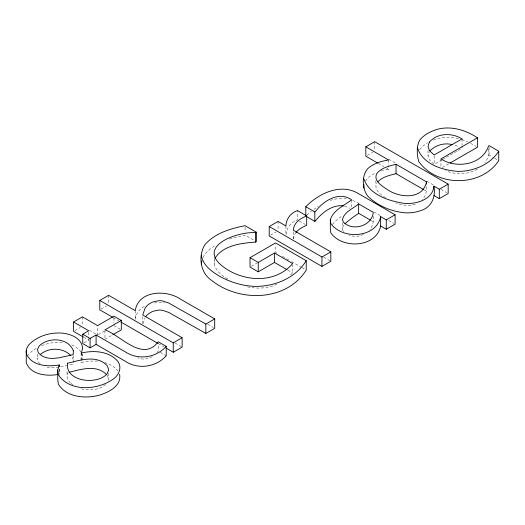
<?xml version="1.0" encoding="UTF-8"?>
<svg xmlns="http://www.w3.org/2000/svg" width="525" height="525" viewBox="0 0 525 525"><rect width="100%" height="100%" fill="white"/><g stroke="black" fill="none" stroke-linecap="round" stroke-linejoin="round"><path stroke-width="0.39" stroke-dasharray="2.62 1.97" d="M227.686 279.037C221.032 275.067 213.111 268.918 214.239 260.21M73.382 355.537L73.139 364.074L68.539 365.197M70.481 383.04L67.968 379.792L67.01 376.307L67.567 372.638M293.495 238.96L293.947 236.211L295.463 233.107M286.072 234.55C286.44 228.539 290.102 223.059 295.7 220.723M135.371 319.364C135.896 313.176 140.28 307.939 145.93 305.609M426.451 186.532C426.963 191.29 425.749 196.35 422.192 199.717M343.422 231.551L342.471 228.998L343.14 226.36L344.531 224.365M373.282 216.28L373.282 221.76L371.372 228.021L370.027 229.74M488.552 149.061C489.129 153.91 488.276 159.036 484.798 162.684M441.827 159.941L434.149 164.371L429.594 160.217L428.013 155.813L429.194 152.158M97.65 361.049L89.939 361.108L81.355 362.388L82.556 357.781L82.556 353.87M142.997 323.643L145.012 317.756M385.665 197.754C380.907 194.86 373.321 189.525 376.773 183.002M108.222 380.428L108.721 379.109L108.721 372.848M40.084 363.707L38.332 362.224L37.465 358.883L39.086 355.491M203.077 257.44L204.796 254.257L209.495 249.382L216.031 244.88M156.785 352.603L158.235 351.153L158.235 343.324M332.528 224.457L335.134 221.301L342.326 215.591M365.393 180.974L368.11 177.713A33.882 19.563 0 0 1 376.031 172.837M419.626 149.605L422.868 146.081L427.586 142.807M290.489 275.067L292.674 272.934L292.674 265.105M306.895 215.125L311.279 211.155M105.545 384.425C99.14 390.377 89.44 390.718 81.342 388.802M313.806 209.396L318.235 206.312M36.166 348.344L32.091 351.081L29.085 353.962A28.567 16.492 0 0 0 28.179 355.149M101.141 309.035L106.601 305.878M367.185 155.433L372.652 152.276M74.931 330.599L80.397 327.442M84.059 342.832L88.725 340.141L88.725 337.792M98.313 334.602L104.705 330.914M270.572 235.148L276.032 231.998M104.967 339.268L112.074 335.167M251.449 266.254L257.119 262.986M442.523 159.541L462.059 148.26L462.059 145.911M442.358 167.488L448.685 163.833M488.552 155.321L489.07 155.019L493.907 157.815M477.31 169.175C467.749 174.766 455.641 175.081 445.574 170.632M276.977 284.268C267.684 288.619 256.843 288.986 246.94 286.742M363.484 234.386C359.093 236.631 353.587 237.123 349.053 235.049M296.277 220.474L297.445 219.962L297.445 210.571M152.283 356.554C147.873 359.067 142.537 360.202 137.839 357.722M229.471 239.032L245.077 235.095L254.953 240.798M41.751 345.64C48.562 342.871 56.103 341.749 63.407 342.707M433.302 140.096C441.433 136.868 450.575 136.644 459.008 138.797M330.186 200.438C335.823 198.581 341.946 197.859 347.793 199.073M415.249 204.1C408.916 206.568 402.091 205.039 395.883 202.985M67.771 365.38L60.27 366.949M154.363 302.951L161.234 302.505L164.417 302.859M58.787 367.238L53.799 367.749A14.247 8.223 0 0 1 45.478 366.811M344.617 206.102L349.86 208.241M352.688 200.438L359.021 203.332M461.974 139.65L467.847 141.967M455.024 145.182L459.244 147.026M104.718 362.394L111.392 365.328L115.31 368.064L118.046 371.057M71.8 344.84L75.219 346.467L79.229 349.578L81.375 352.813M470.61 143.364L476.123 146.403M494.602 158.215L498.75 160.611M388.828 159.252L395.896 163.334M426.983 181.282L433.342 184.951M441.112 189.44L446.762 192.701M378.289 163.419L383.827 166.615M386.597 168.217L388.677 169.418L388.677 165.506M423.623 189.597L426.451 191.225M373.879 211.91L380.953 215.992M388.73 220.487L393.684 223.342M371.188 220.552L373.282 221.76M299.427 221.11L305.379 224.543M323.767 257.184L330.829 261.266M276.931 253.155L275.533 252.354L275.533 244.525M282.509 256.377L288.789 260.006M291.578 261.614L301.343 267.251M302.039 267.658L306.226 270.073M287.779 270.113L292.674 272.934M207.723 324.273L213.314 327.502M175.094 343.061L182.129 347.117M113.197 317.572L118.847 320.834M158.412 343.678L164.069 346.94M113.938 325.579L119.969 329.063M160.23 352.308L166.215 355.76M89.335 330.238L97.604 335.016L97.604 325.618M83.902 337.352L88.725 340.141M71.059 383.46L72.811 384.727M107.205 375.126L108.721 379.109M72.22 357.112L73.382 360.235M81.808 353.456L82.556 357.781M489.07 147.197L489.07 155.019M462.059 138.869L462.059 145.13M440.947 158.904L440.947 166.733M434.149 155.761L434.149 164.371M428.013 150.334L428.013 155.813M388.677 160.027L388.677 164.719M375.88 180.672L375.88 185.371M374.699 141.704L374.699 150.314M351.56 199.828L351.56 207.657M342.471 222.738L342.471 228.998M293.383 231.82L293.383 238.862M285.922 225.947L285.922 234.557M278.086 221.419L278.086 230.029M245.077 227.266L245.077 231.965M214.213 257.827L214.213 264.088M142.748 316.555L142.748 323.597M135.24 310.656L135.24 319.266M113.938 317.756L113.938 323.229M108.649 295.306L108.649 303.916M104.967 330.658L104.967 338.481M88.725 332.312L88.725 337.011M82.445 316.87L82.445 325.48M81.355 352.99L81.355 362.388M81.073 352.826L81.073 362.224M67.01 371.608L67.01 376.307M59.542 369.068L59.542 373.761M59.259 368.904L59.259 374.384M37.465 354.185L37.465 358.883M381.176 170.993A33.882 19.563 0 0 1 388.677 169.411"/><path stroke-width="0.79" d="M433.913 195.536L439.3 198.64L448.173 193.515L448.173 184.124L439.3 189.249L433.913 186.145C435.96 196.914 431.504 207.624 420.4 210.722A23.94 13.821 0 0 1 403.784 212.71C390.488 211.142 377.272 205.629 367.736 196.094C362.106 189.046 361.436 174.93 368.11 168.322A33.882 19.563 0 0 1 388.677 160.02L365.82 146.829L365.82 156.22L377.593 163.019M363.838 188.121L363.943 184.505M477.501 137.806L440.947 158.904C456.369 169.017 482.442 164.955 488.552 145.93L489.07 145.628L498.75 151.22L498.75 160.611C481.359 187.215 436.807 187.136 418.74 161.503C416.896 154.724 416.325 146.619 419.626 140.214C424.108 134.531 430.881 131.237 437.692 129.216C451.493 125.619 465.892 130.187 477.501 137.806L477.501 147.197L450.089 163.026M287.083 269.706L274.496 262.441L258.248 271.819L250.031 267.074L250.031 257.683L275.533 242.957L306.226 260.682L306.226 270.073C286.309 301.763 238.79 302.4 211.404 280.232C200.143 272.639 198.03 255.99 204.796 244.867C214.817 233.1 230.449 228.611 245.077 225.704L256.364 232.214L256.364 241.612L255.557 242.071C241.421 243.187 223.433 245.155 215.119 258.044M201.351 264.482L201.843 260.82M433.913 186.145C433.578 193.738 427.068 198.949 420.4 201.331A23.94 13.821 0 0 1 403.784 203.319C388.566 200.872 369.206 194.788 363.838 178.73M380.651 216.622C376.34 238.291 342.208 239.997 330.809 223.453L330.337 219.732C333.473 209.928 344.078 205.688 351.56 199.828C339.065 190.706 323.085 201.062 315.341 211.634L314.823 211.936L305.799 206.725C319.069 193.161 341.152 182.648 359.021 193.942L395.095 214.771L395.095 224.162L386.269 229.261L380.651 226.012L380.651 216.622L386.269 219.87L395.095 214.771M380.651 226.012C376.34 247.682 342.208 249.388 330.809 232.844L330.337 229.13L330.337 219.732M426.451 181.834C422.848 200.36 398.698 197.827 386.932 189.276C382.036 186.034 373.111 180.79 376.773 173.611C381.334 167.731 389.202 166.025 396.04 164.279L426.451 181.834L426.451 184.183M57.75 370.027L59.259 364.987C47.913 366.903 31.671 366.076 26.434 353.922A28.567 16.492 0 0 1 29.085 344.571C37.465 336 50 332.312 61.786 333.073C70.56 333.808 82.084 338.152 82.556 348.39L81.355 352.99C93.877 350.175 109.331 351.022 118.046 361.666C121.971 367.251 119.136 374.719 114.017 378.466C98.674 390.193 69.963 392.536 58.314 374.666L57.75 370.027L57.75 379.417L58.314 384.057C66.327 397.313 84.833 398.81 98.595 395.404C107.979 392.575 121.82 386.308 119.595 374.312M306.226 260.682C295.746 277.922 275.093 286.479 255.465 286.387C242.589 286.059 230.029 282.174 218.866 275.835C211.109 271.097 202.565 264.81 201.351 255.091M498.75 151.22C490.16 164.555 473.95 171.288 458.469 171.393C442.916 170.5 422.756 164.351 417.552 148.017M377.724 181.899C382.41 176.873 389.629 175.311 396.04 173.67L423.623 189.597M295.936 232.555C298.594 228.992 302.728 227.023 306.698 225.304L306.698 215.913L297.445 210.571C290.804 212.763 286.138 218.912 285.922 225.947L278.086 221.419L269.207 226.544L269.207 235.942L321.95 266.392L330.829 261.266L330.829 251.875L293.383 230.252C293.567 222.81 300.444 218.321 306.698 215.913M429.916 150.911C435.481 145.169 444.327 142.505 452.104 144.611M166.215 346.369C156.076 357.853 138.114 360.399 125.324 351.875L96.088 335.002L90.097 338.461L82.727 334.208L82.727 343.599L90.097 347.852L96.088 344.393L125.324 361.266C138.114 369.797 156.076 367.251 166.215 355.76L166.215 346.369L158.235 341.762C142.59 362.663 120.481 335.127 104.967 329.871L121.308 320.44L121.308 329.831L112.783 334.753M344.997 223.696L351.415 218.38L358.641 213.308L358.641 203.917L373.282 212.369C372.035 226.032 352.636 231.689 343.422 222.16L342.471 219.607C344.092 211.759 353.174 208.714 358.641 203.917M40.222 354.605C48.615 347.222 62.895 347.347 70.737 355.491M112.494 317.166L99.776 309.822L99.776 300.431L108.649 295.306L135.24 310.656C138.403 290.279 166.471 289.472 180.475 299.145L214.712 318.911L214.712 328.309L205.833 333.434L168.669 312.388L162.297 310.262L159.265 310.012L153.307 311.2A21.413 12.364 0 0 0 145.727 316.614M365.82 146.829L374.699 141.704L448.173 184.124M83.212 336.958L73.566 331.387L73.566 321.996L82.445 316.87L97.604 325.618L113.938 316.188L121.308 320.44M250.031 257.683L258.248 262.428L274.496 253.043L292.674 263.543C275.093 284.215 242.747 281.971 222.666 266.346C196.192 245.674 238.422 231.315 255.557 232.68L256.364 232.214M82.727 334.208L88.725 330.743L73.566 321.996M306.495 216.517L314.823 221.327L315.341 221.025C322.068 212.599 332.417 204.245 343.888 205.879M99.776 300.431L173.25 342.851L182.129 337.726L182.129 347.117L173.25 352.242L166.189 348.167M182.129 337.726L142.748 314.987L145.012 308.365A21.413 12.364 0 0 1 153.307 301.809L159.265 300.615L162.297 300.864L168.669 302.991L205.833 324.037L214.712 318.911M269.207 226.544L321.95 257.001L330.829 251.875M69.11 372.264C81.224 369.311 96.561 364.291 106.634 374.666M57.724 374.542C46.758 376.3 31.369 374.922 26.434 363.313A28.567 16.492 0 0 1 26.25 360.176L26.25 350.785M358.641 213.308L370.492 220.152M120.967 322.061L157.71 343.271M439.3 189.249L439.3 198.64M396.04 164.279L396.04 173.67M386.269 219.87L386.269 229.261M321.95 257.001L321.95 266.392M314.823 211.936L314.823 221.327M305.799 206.725L305.799 215.335M274.496 253.043L274.496 262.441M258.248 262.428L258.248 271.819M255.557 232.68L255.557 242.071M205.833 324.037L205.833 333.434M173.25 342.851L173.25 352.242M96.088 335.002L96.088 344.393M90.097 338.461L90.097 347.852M59.542 365.151L59.542 366.719M59.259 364.987L59.259 366.555M73.382 350.844L73.139 354.683L58.787 357.847L53.799 358.352A14.247 8.223 0 0 1 41.836 355.799L38.332 352.833L37.465 349.492L39.086 346.1C48.293 336.709 68.427 337.562 73.382 350.844M67.567 363.241C64.713 381.636 97.578 385.468 107.218 373.675L108.721 369.718L107.205 365.735C96.659 354.473 80.345 360.163 67.567 363.241M429.43 142.032L428.013 146.423L429.594 150.826L434.149 154.98L462.059 138.869C452.038 132.667 437.555 132.766 429.43 142.032"/></g></svg>
